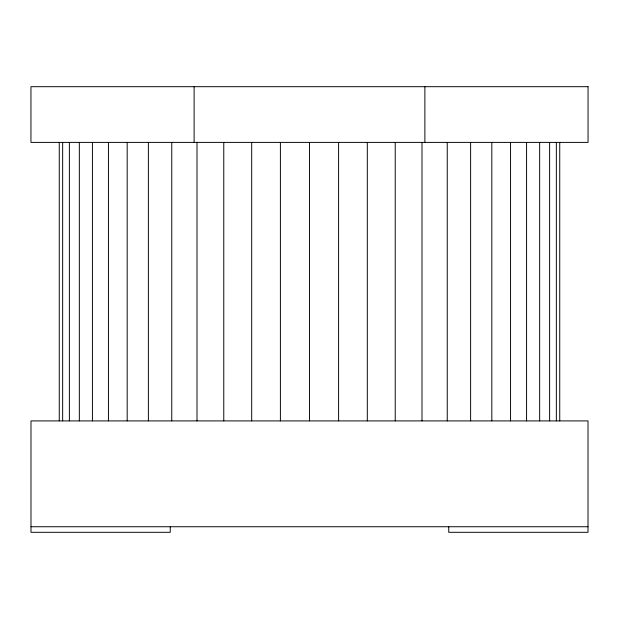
<?xml version="1.0" encoding="UTF-8"?>
<svg xmlns="http://www.w3.org/2000/svg" width="619" height="619" viewBox="0 0 619 619"><rect width="100%" height="100%" fill="white"/><g stroke="black" fill="none" stroke-linecap="round" stroke-linejoin="round"><path stroke-width="0.93" d="M30.989 526.738L588.011 526.738M559.738 142.393L559.738 420.905M556.349 142.393L556.349 420.905M549.626 142.393L549.626 420.905M539.66 142.393L539.66 420.905M526.576 142.393L526.576 420.905M510.559 142.393L510.559 420.905M491.826 142.393L491.826 420.905M470.618 142.393L470.618 420.905M448.752 526.738L448.752 532.309L588.011 532.309L588.011 420.905L30.989 420.905L30.989 532.309L170.248 532.309L170.248 526.738M447.243 142.393L447.243 420.905M424.882 86.691L424.882 142.393M421.996 142.393L421.996 420.905M395.232 142.393L395.232 420.905M367.307 142.393L367.307 420.905M338.601 142.393L338.601 420.905M309.5 142.393L309.5 420.905M280.399 142.393L280.399 420.905M251.693 142.393L251.693 420.905M223.769 142.393L223.769 420.905M197.004 142.393L197.004 420.905M194.118 86.691L194.118 142.393M171.757 142.393L171.757 420.905M148.382 142.393L148.382 420.905M127.174 142.393L127.174 420.905M108.441 142.393L108.441 420.905M92.424 142.393L92.424 420.905M79.34 142.393L79.34 420.905M69.374 142.393L69.374 420.905M62.651 142.393L62.651 420.905M59.262 142.393L59.262 420.905M588.05 86.691L30.95 86.691L30.95 142.393L588.05 142.393L588.05 86.691"/></g></svg>
